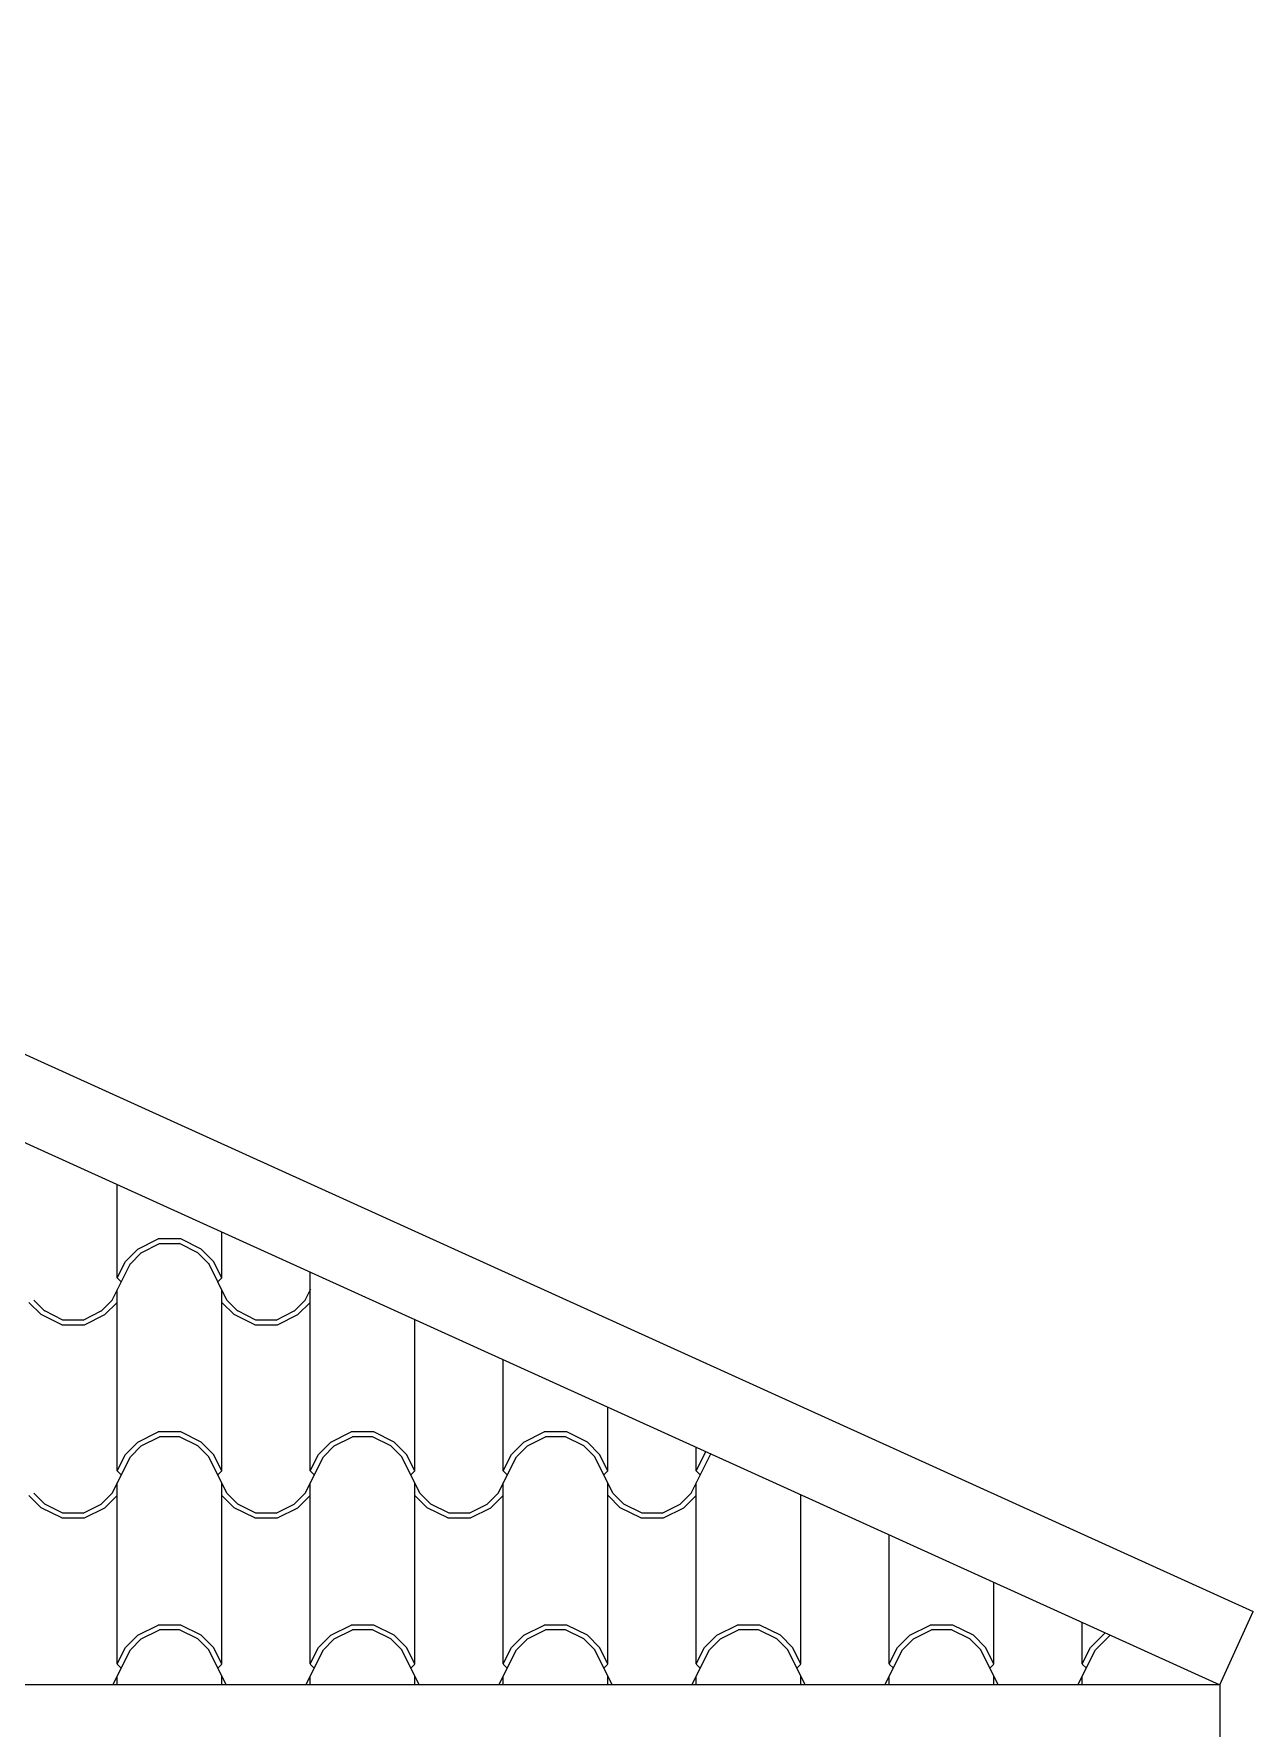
# Model space of a CAD drawing. Extents: x -14.8 to 35.6, y 44.5 to 81.2.
# Drawn here: x 4.231 to 5.747, y 50.139 to 52.245 of the extents above; entities that cross this region are included whole.
import ezdxf

# ---------------------------------------------------------------- set-up
doc = ezdxf.new("R2010")
doc.units = 0
doc.header["$MEASUREMENT"] = 0
doc.layers.add('NUEVO', color=1, linetype='CONTINUOUS')
doc.layers.add('RELLENO', color=7, linetype='CONTINUOUS')

msp = doc.modelspace()

# ---------------------------------------------------------------- linework, layer by layer
at = {"layer": 'NUEVO'}
for p, q in [((1.4227, 52.2452), (5.7474, 50.284)), ((1.4227, 52.1354), (5.7061, 50.1929)), ((5.7061, 50.1929), (5.7474, 50.284)), ((5.7061, 50.1929), (-2.8606, 50.1929)), ((4.4994, 50.1929), (-2.8606, 50.1929)), ((5.7061, 50.1929), (5.7061, 50.0929))]:
    msp.add_line(p, q, dxfattribs=at)
at = {"layer": 'RELLENO', "color": 1}
for p, q in [((4.335, 50.6989), (4.335, 50.8147)), ((4.3605, 50.7346), (4.3859, 50.7473)), ((4.3649, 50.7301), (4.3875, 50.7414)), ((4.4141, 50.7473), (4.3859, 50.7473)), ((4.4125, 50.7413), (4.3875, 50.7413)), ((4.4351, 50.7301), (4.4125, 50.7414)), ((4.4395, 50.7346), (4.4141, 50.7473)), ((4.465, 50.6989), (4.465, 50.7557)), ((4.3287, 50.6713), (4.3513, 50.7165)), ((4.3287, 50.6713), (4.3513, 50.7165)), ((4.335, 50.6989), (4.3452, 50.7193)), ((4.335, 50.6989), (4.3452, 50.7193)), ((4.3452, 50.7193), (4.3605, 50.7345)), ((4.3513, 50.7164), (4.3649, 50.73)), ((4.4487, 50.7164), (4.4351, 50.73)), ((4.4548, 50.7193), (4.4395, 50.7345)), ((4.4713, 50.6713), (4.4487, 50.7165)), ((4.4713, 50.6713), (4.4487, 50.7165)), ((4.465, 50.6989), (4.4548, 50.7193)), ((4.465, 50.6989), (4.4548, 50.7193)), ((4.34, 50.6938), (4.335, 50.6988)), ((4.46, 50.6938), (4.465, 50.6988)), ((4.575, 50.4589), (4.575, 50.7058)), ((4.335, 50.4589), (4.335, 50.6839)), ((4.465, 50.4589), (4.465, 50.6839)), ((4.5687, 50.6713), (4.5755, 50.685)), ((4.5687, 50.6713), (4.5755, 50.685)), ((4.2405, 50.6531), (4.2252, 50.6684)), ((4.2449, 50.6576), (4.2313, 50.6712)), ((4.2659, 50.6404), (4.2405, 50.6531)), ((4.2675, 50.6464), (4.2449, 50.6577)), ((4.2925, 50.6464), (4.3151, 50.6577)), ((4.2941, 50.6404), (4.3195, 50.6531)), ((4.3151, 50.6576), (4.3287, 50.6712)), ((4.3195, 50.6531), (4.3348, 50.6684)), ((4.4805, 50.6531), (4.4652, 50.6684)), ((4.4849, 50.6576), (4.4713, 50.6712)), ((4.5059, 50.6404), (4.4805, 50.6531)), ((4.5075, 50.6464), (4.4849, 50.6577)), ((4.5325, 50.6464), (4.5551, 50.6577)), ((4.5341, 50.6404), (4.5595, 50.6531)), ((4.5551, 50.6576), (4.5687, 50.6712)), ((4.5595, 50.6531), (4.5748, 50.6684)), ((4.2659, 50.6404), (4.2941, 50.6404)), ((4.2925, 50.6464), (4.2675, 50.6464)), ((4.5059, 50.6404), (4.5341, 50.6404)), ((4.5325, 50.6464), (4.5075, 50.6464)), ((4.705, 50.4589), (4.705, 50.6469)), ((4.815, 50.4589), (4.815, 50.597)), ((4.945, 50.4589), (4.945, 50.538)), ((4.3605, 50.4946), (4.3859, 50.5073)), ((4.4141, 50.5073), (4.3859, 50.5073)), ((4.4395, 50.4946), (4.4141, 50.5073)), ((4.6005, 50.4946), (4.6259, 50.5073)), ((4.6541, 50.5073), (4.6259, 50.5073)), ((4.6795, 50.4946), (4.6541, 50.5073)), ((4.8405, 50.4946), (4.8659, 50.5073)), ((4.8941, 50.5073), (4.8659, 50.5073)), ((4.9195, 50.4946), (4.8941, 50.5073)), ((4.3452, 50.4793), (4.3605, 50.4945)), ((4.3513, 50.4764), (4.3649, 50.49)), ((4.3649, 50.4901), (4.3875, 50.5014)), ((4.4125, 50.5013), (4.3875, 50.5013)), ((4.4351, 50.4901), (4.4125, 50.5014)), ((4.4487, 50.4764), (4.4351, 50.49)), ((4.4548, 50.4793), (4.4395, 50.4945)), ((4.5852, 50.4793), (4.6005, 50.4945)), ((4.5913, 50.4764), (4.6049, 50.49)), ((4.6049, 50.4901), (4.6275, 50.5014)), ((4.6525, 50.5013), (4.6275, 50.5013)), ((4.6751, 50.4901), (4.6525, 50.5014)), ((4.6887, 50.4764), (4.6751, 50.49)), ((4.6948, 50.4793), (4.6795, 50.4945)), ((4.8252, 50.4793), (4.8405, 50.4945)), ((4.8313, 50.4764), (4.8449, 50.49)), ((4.8449, 50.4901), (4.8675, 50.5014)), ((4.8925, 50.5013), (4.8675, 50.5013)), ((4.9151, 50.4901), (4.8925, 50.5014)), ((4.9287, 50.4764), (4.9151, 50.49)), ((4.9348, 50.4793), (4.9195, 50.4945)), ((5.055, 50.4589), (5.055, 50.4882)), ((4.3287, 50.4313), (4.3513, 50.4765)), ((4.3287, 50.4313), (4.3513, 50.4765)), ((4.335, 50.4589), (4.3452, 50.4793)), ((4.335, 50.4589), (4.3452, 50.4793)), ((4.4713, 50.4313), (4.4487, 50.4765)), ((4.4713, 50.4313), (4.4487, 50.4765)), ((4.465, 50.4589), (4.4548, 50.4793)), ((4.465, 50.4589), (4.4548, 50.4793)), ((4.5687, 50.4313), (4.5913, 50.4765)), ((4.5687, 50.4313), (4.5913, 50.4765)), ((4.575, 50.4589), (4.5852, 50.4793)), ((4.575, 50.4589), (4.5852, 50.4793)), ((4.7113, 50.4313), (4.6887, 50.4765)), ((4.7113, 50.4313), (4.6887, 50.4765)), ((4.705, 50.4589), (4.6948, 50.4793)), ((4.705, 50.4589), (4.6948, 50.4793)), ((4.8087, 50.4313), (4.8313, 50.4765)), ((4.8087, 50.4313), (4.8313, 50.4765)), ((4.815, 50.4589), (4.8252, 50.4793)), ((4.815, 50.4589), (4.8252, 50.4793)), ((4.9513, 50.4313), (4.9287, 50.4765)), ((4.9513, 50.4313), (4.9287, 50.4765)), ((4.945, 50.4589), (4.9348, 50.4793)), ((4.945, 50.4589), (4.9348, 50.4793)), ((5.0487, 50.4313), (5.0731, 50.48)), ((5.0487, 50.4313), (5.0731, 50.48)), ((5.055, 50.4589), (5.0669, 50.4827)), ((5.055, 50.4589), (5.0669, 50.4827)), ((4.34, 50.4538), (4.335, 50.4588)), ((4.335, 50.2189), (4.335, 50.4439)), ((4.46, 50.4538), (4.465, 50.4588)), ((4.465, 50.2189), (4.465, 50.4439)), ((4.58, 50.4538), (4.575, 50.4588)), ((4.575, 50.2189), (4.575, 50.4439)), ((4.7, 50.4538), (4.705, 50.4588)), ((4.705, 50.2189), (4.705, 50.4439)), ((4.82, 50.4538), (4.815, 50.4588)), ((4.815, 50.2189), (4.815, 50.4439)), ((4.94, 50.4538), (4.945, 50.4588)), ((4.945, 50.2189), (4.945, 50.4439)), ((5.06, 50.4538), (5.055, 50.4588)), ((5.055, 50.2189), (5.055, 50.4439)), ((4.2405, 50.4131), (4.2252, 50.4284)), ((4.2449, 50.4176), (4.2313, 50.4312)), ((4.3151, 50.4176), (4.3287, 50.4312)), ((4.3195, 50.4131), (4.3348, 50.4284)), ((4.4805, 50.4131), (4.4652, 50.4284)), ((4.4849, 50.4176), (4.4713, 50.4312)), ((4.5551, 50.4176), (4.5687, 50.4312)), ((4.5595, 50.4131), (4.5748, 50.4284)), ((4.7205, 50.4131), (4.7052, 50.4284)), ((4.7249, 50.4176), (4.7113, 50.4312)), ((4.7951, 50.4176), (4.8087, 50.4312)), ((4.7995, 50.4131), (4.8148, 50.4284)), ((4.9605, 50.4131), (4.9452, 50.4284)), ((4.9649, 50.4176), (4.9513, 50.4312)), ((5.0351, 50.4176), (5.0487, 50.4312)), ((5.0395, 50.4131), (5.0548, 50.4284)), ((5.185, 50.2189), (5.185, 50.4292)), ((4.2659, 50.4004), (4.2405, 50.4131)), ((4.2675, 50.4064), (4.2449, 50.4177)), ((4.2659, 50.4004), (4.2941, 50.4004)), ((4.2925, 50.4064), (4.2675, 50.4064)), ((4.2925, 50.4064), (4.3151, 50.4177)), ((4.2941, 50.4004), (4.3195, 50.4131)), ((4.5059, 50.4004), (4.4805, 50.4131)), ((4.5075, 50.4064), (4.4849, 50.4177)), ((4.5059, 50.4004), (4.5341, 50.4004)), ((4.5325, 50.4064), (4.5075, 50.4064)), ((4.5325, 50.4064), (4.5551, 50.4177)), ((4.5341, 50.4004), (4.5595, 50.4131)), ((4.7459, 50.4004), (4.7205, 50.4131)), ((4.7475, 50.4064), (4.7249, 50.4177)), ((4.7459, 50.4004), (4.7741, 50.4004)), ((4.7725, 50.4064), (4.7475, 50.4064)), ((4.7725, 50.4064), (4.7951, 50.4177)), ((4.7741, 50.4004), (4.7995, 50.4131)), ((4.9859, 50.4004), (4.9605, 50.4131)), ((4.9875, 50.4064), (4.9649, 50.4177)), ((4.9859, 50.4004), (5.0141, 50.4004)), ((5.0125, 50.4064), (4.9875, 50.4064)), ((5.0125, 50.4064), (5.0351, 50.4177)), ((5.0141, 50.4004), (5.0395, 50.4131)), ((5.295, 50.2189), (5.295, 50.3793)), ((5.425, 50.2189), (5.425, 50.3204)), ((4.3452, 50.2393), (4.3605, 50.2545)), ((4.3605, 50.2546), (4.3859, 50.2673)), ((4.3649, 50.2501), (4.3875, 50.2614)), ((4.4141, 50.2673), (4.3859, 50.2673)), ((4.4125, 50.2613), (4.3875, 50.2613)), ((4.4351, 50.2501), (4.4125, 50.2614)), ((4.4395, 50.2546), (4.4141, 50.2673)), ((4.4548, 50.2393), (4.4395, 50.2545)), ((4.5852, 50.2393), (4.6005, 50.2545)), ((4.6005, 50.2546), (4.6259, 50.2673)), ((4.6049, 50.2501), (4.6275, 50.2614)), ((4.6541, 50.2673), (4.6259, 50.2673)), ((4.6525, 50.2613), (4.6275, 50.2613)), ((4.6751, 50.2501), (4.6525, 50.2614)), ((4.6795, 50.2546), (4.6541, 50.2673)), ((4.6948, 50.2393), (4.6795, 50.2545)), ((4.8252, 50.2393), (4.8405, 50.2545)), ((4.8405, 50.2546), (4.8659, 50.2673)), ((4.8449, 50.2501), (4.8675, 50.2614)), ((4.8941, 50.2673), (4.8659, 50.2673)), ((4.8925, 50.2613), (4.8675, 50.2613)), ((4.9151, 50.2501), (4.8925, 50.2614)), ((4.9195, 50.2546), (4.8941, 50.2673)), ((4.9348, 50.2393), (4.9195, 50.2545)), ((5.0652, 50.2393), (5.0805, 50.2545)), ((5.0805, 50.2546), (5.1059, 50.2673)), ((5.0849, 50.2501), (5.1075, 50.2614)), ((5.1341, 50.2673), (5.1059, 50.2673)), ((5.1325, 50.2613), (5.1075, 50.2613)), ((5.1551, 50.2501), (5.1325, 50.2614)), ((5.1595, 50.2546), (5.1341, 50.2673)), ((5.1748, 50.2393), (5.1595, 50.2545)), ((5.3052, 50.2393), (5.3205, 50.2545)), ((5.3205, 50.2546), (5.3459, 50.2673)), ((5.3249, 50.2501), (5.3475, 50.2614)), ((5.3741, 50.2673), (5.3459, 50.2673)), ((5.3725, 50.2613), (5.3475, 50.2613)), ((5.3951, 50.2501), (5.3725, 50.2614)), ((5.3995, 50.2546), (5.3741, 50.2673)), ((5.4148, 50.2393), (5.3995, 50.2545)), ((5.535, 50.2189), (5.535, 50.2705)), ((5.5452, 50.2393), (5.5635, 50.2575)), ((5.5513, 50.2364), (5.5696, 50.2548)), ((4.3295, 50.1929), (4.3513, 50.2365)), ((4.3295, 50.1929), (4.3513, 50.2365)), ((4.335, 50.2189), (4.3452, 50.2393)), ((4.335, 50.2189), (4.3452, 50.2393)), ((4.3513, 50.2364), (4.3649, 50.25)), ((4.4487, 50.2364), (4.4351, 50.25)), ((4.4705, 50.1929), (4.4487, 50.2365)), ((4.4705, 50.1929), (4.4487, 50.2365)), ((4.465, 50.2189), (4.4548, 50.2393)), ((4.465, 50.2189), (4.4548, 50.2393)), ((4.5695, 50.1929), (4.5913, 50.2365)), ((4.5695, 50.1929), (4.5913, 50.2365)), ((4.575, 50.2189), (4.5852, 50.2393)), ((4.575, 50.2189), (4.5852, 50.2393)), ((4.5913, 50.2364), (4.6049, 50.25)), ((4.6887, 50.2364), (4.6751, 50.25)), ((4.7105, 50.1929), (4.6887, 50.2365)), ((4.7105, 50.1929), (4.6887, 50.2365)), ((4.705, 50.2189), (4.6948, 50.2393)), ((4.705, 50.2189), (4.6948, 50.2393)), ((4.8095, 50.1929), (4.8313, 50.2365)), ((4.8095, 50.1929), (4.8313, 50.2365)), ((4.815, 50.2189), (4.8252, 50.2393)), ((4.815, 50.2189), (4.8252, 50.2393)), ((4.8313, 50.2364), (4.8449, 50.25)), ((4.9287, 50.2364), (4.9151, 50.25)), ((4.9505, 50.1929), (4.9287, 50.2365)), ((4.9505, 50.1929), (4.9287, 50.2365)), ((4.945, 50.2189), (4.9348, 50.2393)), ((4.945, 50.2189), (4.9348, 50.2393)), ((5.0495, 50.1929), (5.0713, 50.2365)), ((5.0495, 50.1929), (5.0713, 50.2365)), ((5.055, 50.2189), (5.0652, 50.2393)), ((5.055, 50.2189), (5.0652, 50.2393)), ((5.0713, 50.2364), (5.0849, 50.25)), ((5.1687, 50.2364), (5.1551, 50.25)), ((5.1905, 50.1929), (5.1687, 50.2365)), ((5.1905, 50.1929), (5.1687, 50.2365)), ((5.185, 50.2189), (5.1748, 50.2393)), ((5.185, 50.2189), (5.1748, 50.2393)), ((5.2895, 50.1929), (5.3113, 50.2365)), ((5.2895, 50.1929), (5.3113, 50.2365)), ((5.295, 50.2189), (5.3052, 50.2393)), ((5.295, 50.2189), (5.3052, 50.2393)), ((5.3113, 50.2364), (5.3249, 50.25)), ((5.4087, 50.2364), (5.3951, 50.25)), ((5.4305, 50.1929), (5.4087, 50.2365)), ((5.4305, 50.1929), (5.4087, 50.2365)), ((5.425, 50.2189), (5.4148, 50.2393)), ((5.425, 50.2189), (5.4148, 50.2393)), ((5.5295, 50.1929), (5.5513, 50.2365)), ((5.5295, 50.1929), (5.5513, 50.2365)), ((5.535, 50.2189), (5.5452, 50.2393)), ((5.535, 50.2189), (5.5452, 50.2393)), ((4.34, 50.2138), (4.335, 50.2188)), ((4.46, 50.2138), (4.465, 50.2188)), ((4.58, 50.2138), (4.575, 50.2188)), ((4.7, 50.2138), (4.705, 50.2188)), ((4.82, 50.2138), (4.815, 50.2188)), ((4.94, 50.2138), (4.945, 50.2188)), ((5.06, 50.2138), (5.055, 50.2188)), ((5.18, 50.2138), (5.185, 50.2188)), ((5.3, 50.2138), (5.295, 50.2188)), ((5.42, 50.2138), (5.425, 50.2188)), ((5.54, 50.2138), (5.535, 50.2188)), ((4.335, 50.1929), (4.335, 50.2039)), ((4.465, 50.1929), (4.465, 50.2039)), ((4.575, 50.1929), (4.575, 50.2039)), ((4.705, 50.1929), (4.705, 50.2039)), ((4.815, 50.1929), (4.815, 50.2039)), ((4.945, 50.1929), (4.945, 50.2039)), ((5.055, 50.1929), (5.055, 50.2039)), ((5.185, 50.1929), (5.185, 50.2039)), ((5.295, 50.1929), (5.295, 50.2039)), ((5.425, 50.1929), (5.425, 50.2039)), ((5.535, 50.1929), (5.535, 50.2039))]:
    msp.add_line(p, q, dxfattribs=at)

doc.saveas('drawing.dxf')
